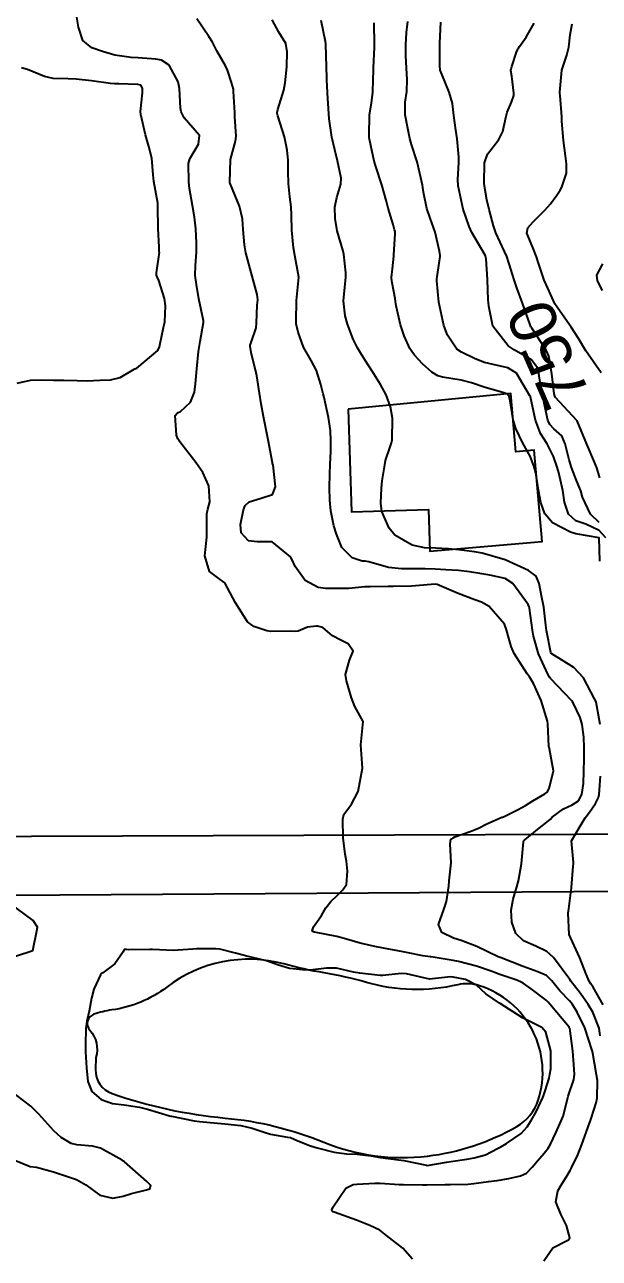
# Model space of a CAD drawing. Header units: metres. Extents: x 318500 to 325275, y 7408834 to 7428799.
# Drawn here: x 321390.7 to 321439.9, y 7409085.5 to 7409191.2 of the extents above; entities that cross this region are included whole.
import ezdxf
from ezdxf.enums import TextEntityAlignment as Align

# ---------------------------------------------------------------- set-up
doc = ezdxf.new("R2010")
doc.units = ezdxf.units.M
doc.header["$MEASUREMENT"] = 0
for name, color, linetype in [('Cotas', 45, 'Continuous'), ('Curvas de Nivel 1m', 11, 'Continuous'), ('Curvas de Nivel 5m', 15, 'Continuous'), ('Edificações', 30, 'Continuous'), ('Hidrografia', 140, 'Continuous'), ('Vias Secundárias', 230, 'Continuous')]:
    doc.layers.add(name, color=color, linetype=linetype)
doc.styles.add('ARIAL', font='arial.ttf')

msp = doc.modelspace()

# ---------------------------------------------------------------- linework, layer by layer
at = {"layer": 'Curvas de Nivel 1m', "flags": 128}
for points, elevation in [([(321423.95, 7409085.47), (321423.11, 7409086.41), (321421.73, 7409087.49), (321421.14, 7409087.93), (321420.31, 7409088.34), (321419.15, 7409088.8), (321417.24, 7409089.48), (321417.16, 7409089.51), (321417.07, 7409089.56), (321417.03, 7409089.69), (321417.16, 7409089.93), (321418.24, 7409091.54), (321418.86, 7409091.85), (321419.19, 7409091.89), (321420.73, 7409091.96), (321421.19, 7409091.96), (321422.8, 7409091.87), (321423.19, 7409091.86), (321424.81, 7409091.83), (321425.19, 7409091.82), (321426.76, 7409091.86), (321427.19, 7409091.87), (321428.71, 7409091.88), (321429.19, 7409091.93), (321430.45, 7409092.12), (321431.19, 7409092.21), (321432.19, 7409092.36), (321433.2, 7409092.59), (321433.71, 7409092.83), (321434.21, 7409093.33), (321434.66, 7409093.89), (321435.23, 7409094.53), (321435.58, 7409094.97), (321435.78, 7409095.31), (321436.22, 7409096.27), (321436.69, 7409097.3), (321436.84, 7409097.72), (321437.25, 7409099.29), (321437.26, 7409099.32), (321437.29, 7409099.42), (321437.76, 7409100.84), (321437.81, 7409101.28), (321437.79, 7409101.75), (321437.68, 7409103.28), (321437.41, 7409105.25), (321437.4, 7409105.29), (321437.37, 7409105.33), (321435.72, 7409107.32), (321435.57, 7409107.49), (321435.4, 7409107.66), (321434.11, 7409108.63), (321433.42, 7409109.1), (321433.26, 7409109.19), (321432.89, 7409109.35), (321431.43, 7409109.86), (321430.68, 7409110.13), (321429.44, 7409110.57), (321427.9, 7409110.95), (321427.44, 7409111.04), (321425.55, 7409111.35), (321425.45, 7409111.37), (321424.83, 7409111.46), (321423.45, 7409111.74), (321423.14, 7409111.8), (321421.46, 7409112.1), (321420.73, 7409112.24), (321419.46, 7409112.52), (321418.09, 7409112.93), (321417.47, 7409113.1), (321415.57, 7409113.49), (321415.48, 7409113.51), (321415.37, 7409113.58), (321415.48, 7409113.92), (321416.15, 7409114.91), (321416.54, 7409115.57), (321416.96, 7409116.11), (321417.52, 7409116.65), (321417.99, 7409117.09), (321418.3, 7409117.55), (321418.39, 7409118.71), (321418.29, 7409119.55), (321418.19, 7409120.17), (321418.02, 7409121.55), (321417.98, 7409123.17), (321418.06, 7409123.55), (321418.72, 7409124.44), (321419.31, 7409125.54), (321419.66, 7409127.53), (321419.52, 7409129.53), (321419.72, 7409131.53), (321419, 7409132.81), (321418.74, 7409133.54), (321418.3, 7409135.02), (321418.22, 7409135.55), (321418.55, 7409136.79), (321418.86, 7409137.54), (321418.44, 7409138.18), (321417.81, 7409138.5), (321417.11, 7409138.87), (321416.28, 7409139.58), (321415.82, 7409139.68), (321415.73, 7409139.68), (321414.97, 7409139.6), (321414.16, 7409139.26), (321413.82, 7409139.23), (321413.47, 7409139.27), (321411.82, 7409139.24), (321411.47, 7409139.3), (321410.36, 7409139.66), (321409.83, 7409140.06), (321408.8, 7409141.68), (321407.88, 7409143.42), (321407.49, 7409143.7), (321406.56, 7409144.38), (321406.18, 7409145.72), (321406.33, 7409147.31), (321406.33, 7409147.71), (321406.34, 7409149.33), (321406.42, 7409149.71), (321406.59, 7409150.34), (321406.5, 7409151.71), (321406, 7409152.86), (321405.4, 7409153.73), (321404.04, 7409155.48), (321403.85, 7409155.75), (321403.74, 7409156.05), (321403.62, 7409157.75), (321403.84, 7409157.97), (321404.07, 7409158.1), (321404.93, 7409158.88), (321405.27, 7409159.73), (321405.37, 7409160.46), (321405.49, 7409161.73), (321405.63, 7409163.22), (321405.71, 7409163.73), (321405.78, 7409164.09), (321406.05, 7409165.72), (321406.04, 7409165.85), (321405.66, 7409167.73), (321405.45, 7409168.97), (321405.33, 7409169.73), (321405.36, 7409170.6), (321405.46, 7409171.73), (321405.45, 7409172.54), (321405.4, 7409173.73), (321405.28, 7409174.73), (321405.1, 7409175.74), (321404.86, 7409177.2), (321404.81, 7409177.74), (321404.76, 7409179.33), (321404.88, 7409179.74), (321405.62, 7409180.98), (321405.7, 7409181.73), (321404.4, 7409183.25), (321404.14, 7409183.75), (321404.09, 7409184.08), (321404, 7409185.75), (321403.87, 7409186.33), (321403.1, 7409187.76), (321402.47, 7409188.18), (321401.97, 7409188.28), (321400.47, 7409188.38), (321399.86, 7409188.42), (321398.47, 7409188.63), (321397.4, 7409188.92), (321396.48, 7409189.24), (321395.71, 7409189.86), (321395.36, 7409191.02), (321395.22, 7409191.87)], 743), ([(321435.19, 7409085.32), (321435.98, 7409086.44), (321437.13, 7409087.04), (321437.3, 7409087.12), (321437.43, 7409087.29), (321437.15, 7409088.35), (321436.64, 7409089.3), (321436.23, 7409090.36), (321436.41, 7409091.3), (321436.69, 7409091.8), (321437.2, 7409092.62), (321437.45, 7409093.05), (321437.56, 7409093.28), (321438.1, 7409094.4), (321438.46, 7409095.27), (321439.1, 7409097.1), (321439.16, 7409097.26), (321439.18, 7409097.34), (321439.27, 7409097.6), (321439.68, 7409098.86), (321439.76, 7409099.26), (321439.78, 7409100.78), (321439.7, 7409101.26), (321439.36, 7409103.24), (321439.36, 7409103.26), (321439.34, 7409103.33), (321438.72, 7409105.27), (321438.04, 7409106.63), (321437.64, 7409107.29), (321437.54, 7409107.43), (321437.4, 7409107.59), (321436.56, 7409108.46), (321435.89, 7409109.31), (321435.43, 7409109.76), (321434.68, 7409110.08), (321433.44, 7409110.52), (321431.54, 7409111.28), (321431.45, 7409111.31), (321431.3, 7409111.37), (321429.46, 7409112.25), (321428.13, 7409112.75), (321427.47, 7409112.97), (321426.47, 7409113.44), (321426.18, 7409114.13), (321426.63, 7409115.43), (321426.85, 7409116.09), (321427.05, 7409117.43), (321427.09, 7409117.87), (321427.25, 7409119.42), (321427.19, 7409121.04), (321427.24, 7409121.43), (321427.43, 7409121.57), (321427.58, 7409121.63), (321428.89, 7409122.11), (321429.6, 7409122.4), (321430.25, 7409122.74), (321431.61, 7409123.32), (321431.65, 7409123.33), (321431.74, 7409123.37), (321432.99, 7409123.98), (321433.62, 7409124.33), (321434.25, 7409124.72), (321435.28, 7409125.32), (321435.48, 7409125.48), (321435.64, 7409125.78), (321436.02, 7409127.31), (321435.69, 7409129.19), (321435.64, 7409129.32), (321435.63, 7409129.38), (321435.53, 7409131.32), (321435.5, 7409131.55), (321434.98, 7409133.33), (321434.31, 7409134.79), (321433.96, 7409135.34), (321433.77, 7409135.62), (321432.66, 7409137.36), (321432.39, 7409137.94), (321432, 7409139.37), (321431.83, 7409139.87), (321430.52, 7409141.39), (321429.86, 7409141.76), (321429.3, 7409141.96), (321427.87, 7409142.5), (321426.07, 7409143.25), (321425.88, 7409143.28), (321424.21, 7409143.14), (321423.87, 7409143.13), (321422.29, 7409143.08), (321421.87, 7409143.08), (321420.33, 7409143.07), (321419.87, 7409143.05), (321418.49, 7409142.93), (321417.87, 7409142.91), (321416.54, 7409142.91), (321415.87, 7409143.01), (321414.75, 7409143.6), (321413.89, 7409144.8), (321413.66, 7409145.37), (321413.51, 7409145.62), (321411.92, 7409146.93), (321410.66, 7409146.92), (321409.92, 7409147), (321409.27, 7409147.68), (321409.21, 7409148.4), (321409.48, 7409149.67), (321409.62, 7409150.02), (321409.97, 7409150.34), (321410.99, 7409150.67), (321411.97, 7409150.97), (321412.21, 7409151.64), (321412.01, 7409153.48), (321411.97, 7409153.64), (321411.95, 7409153.7), (321411.6, 7409155.65), (321411.33, 7409156.93), (321411.18, 7409157.65), (321411, 7409158.73), (321410.86, 7409159.66), (321410.63, 7409161.14), (321410.52, 7409161.66), (321410.43, 7409161.97), (321410.13, 7409163.14), (321410.04, 7409163.67), (321410.06, 7409163.76), (321410.14, 7409163.99), (321410.56, 7409165.26), (321410.6, 7409165.66), (321410.66, 7409167.19), (321410.7, 7409167.66), (321410.66, 7409168.12), (321410.22, 7409169.67), (321409.68, 7409171.68), (321409.57, 7409172.37), (321409.46, 7409173.68), (321409.39, 7409174.58), (321409.14, 7409175.68), (321408.33, 7409177.62), (321408.3, 7409177.69), (321408.3, 7409177.72), (321408.36, 7409179.69), (321408.8, 7409181.26), (321408.84, 7409181.69), (321408.75, 7409183.34), (321408.74, 7409183.69), (321408.63, 7409185.49), (321408.61, 7409185.69), (321408.45, 7409186.28), (321408.1, 7409187.34), (321407.93, 7409187.7), (321407.2, 7409188.99), (321406.81, 7409189.72), (321406.5, 7409190.21), (321405.49, 7409191.74)], 744), ([(321440.01, 7409131.26), (321439.74, 7409132.86), (321439.67, 7409133.19), (321439.64, 7409133.26), (321439.54, 7409133.46), (321438.59, 7409135.28), (321437.78, 7409136.15), (321435.87, 7409137.32), (321435.83, 7409137.35), (321435.8, 7409137.43), (321435.42, 7409139.32), (321435.37, 7409139.79), (321435.21, 7409141.33), (321435.03, 7409142.16), (321434.79, 7409143.34), (321434.54, 7409143.99), (321433.89, 7409144.45), (321431.9, 7409145.37), (321429.91, 7409145.94), (321429.27, 7409146.05), (321427.91, 7409146.23), (321427.02, 7409146.33), (321425.91, 7409146.37), (321424.98, 7409146.4), (321423.92, 7409146.64), (321422.45, 7409147.5), (321421.94, 7409148.09), (321421.33, 7409149.52), (321421.24, 7409150.24), (321421.31, 7409151.52), (321421.36, 7409152.14), (321421.57, 7409153.51), (321421.65, 7409153.88), (321422.03, 7409155.05), (321422.16, 7409155.39), (321422.19, 7409155.51), (321422.2, 7409155.67), (321422.24, 7409157.51), (321422.07, 7409158.49), (321421.7, 7409159.51), (321421.22, 7409160.4), (321420.5, 7409161.53), (321420.13, 7409162.11), (321419.57, 7409162.98), (321419.24, 7409163.54), (321418.88, 7409164.28), (321418.39, 7409165.56), (321418.18, 7409166.29), (321418.04, 7409167.56), (321418.22, 7409169.32), (321418.24, 7409169.56), (321418.23, 7409169.96), (321418.06, 7409171.56), (321418.01, 7409171.81), (321417.51, 7409173.57), (321417.32, 7409174.61), (321417.3, 7409175.58), (321417.46, 7409176.43), (321417.82, 7409177.57), (321417.84, 7409178.07), (321417.54, 7409179.57), (321417.29, 7409180.5), (321417.03, 7409181.58), (321416.82, 7409183.17), (321416.79, 7409183.58), (321416.67, 7409185.35), (321416.66, 7409185.59), (321416.65, 7409185.79), (321416.59, 7409187.59), (321416.53, 7409189.55), (321416.52, 7409189.59), (321416.49, 7409189.78), (321416.13, 7409191.59)], 746), ([(321440, 7409145.27), (321439.94, 7409147.26), (321437.93, 7409147.61), (321437.48, 7409147.75), (321435.95, 7409148.55), (321435.28, 7409149.33), (321434.93, 7409150.3), (321434.75, 7409151.34), (321434.5, 7409152.84), (321434.38, 7409153.34), (321434.02, 7409154.27), (321433.39, 7409155.36), (321432.8, 7409156.62), (321432.56, 7409157.37), (321432.29, 7409159.17), (321432.23, 7409159.37), (321432.09, 7409159.56), (321431.78, 7409159.69), (321430.1, 7409160.16), (321429, 7409160.53), (321428.11, 7409160.76), (321426.53, 7409161.03), (321426.12, 7409161.15), (321425.62, 7409161.46), (321424.81, 7409162.16), (321424.13, 7409162.9), (321423.88, 7409163.23), (321423.73, 7409163.49), (321423.23, 7409164.57), (321422.91, 7409165.5), (321422.55, 7409167.14), (321422.5, 7409167.51), (321422.46, 7409167.76), (321422.22, 7409169.1), (321422.15, 7409169.51), (321422.15, 7409169.58), (321422.23, 7409170.32), (321422.36, 7409171.4), (321422.36, 7409171.51), (321422.47, 7409173.31), (321422.46, 7409173.51), (321422.42, 7409173.65), (321422.29, 7409174.1), (321421.88, 7409175.51), (321421.73, 7409176.09), (321421.32, 7409177.52), (321420.81, 7409179.07), (321420.67, 7409179.53), (321420.37, 7409180.88), (321420.27, 7409181.42), (321420.25, 7409181.53), (321420.24, 7409181.67), (321420.28, 7409183.53), (321420.29, 7409183.66), (321420.43, 7409184.53), (321420.55, 7409185.41), (321420.56, 7409185.53), (321420.62, 7409187.37), (321420.62, 7409187.53), (321420.71, 7409189.3), (321420.71, 7409189.53), (321420.66, 7409191.38)], 747), ([(321440.5, 7409147.26), (321439.94, 7409147.88), (321438.8, 7409148.42), (321437.95, 7409148.73), (321437.3, 7409149.3), (321436.97, 7409150.31), (321436.83, 7409151.31), (321436.47, 7409152.84), (321436.33, 7409153.32), (321436.02, 7409154.24), (321435.48, 7409155.33), (321434.92, 7409156.21), (321434.48, 7409157.34), (321434.09, 7409159.19), (321434.05, 7409159.35), (321434.01, 7409159.43), (321432.87, 7409161.36), (321432.12, 7409161.83), (321430.86, 7409162.12), (321430.13, 7409162.28), (321429.31, 7409162.59), (321428.14, 7409163.16), (321427.76, 7409163.43), (321426.96, 7409164.64), (321426.63, 7409165.45), (321426.2, 7409167.45), (321426.04, 7409169.28), (321426.04, 7409169.45), (321426.05, 7409169.63), (321426.24, 7409170.8), (321426.33, 7409171.37), (321426.33, 7409171.45), (321426.26, 7409171.83), (321425.89, 7409173.46), (321425.47, 7409174.64), (321425.19, 7409175.47), (321424.9, 7409176.89), (321424.8, 7409177.47), (321424.36, 7409179.48), (321423.86, 7409180.97), (321423.73, 7409181.49), (321423.56, 7409182.33), (321423.32, 7409183.5), (321423.33, 7409184.59), (321423.46, 7409185.49), (321423.48, 7409186.52), (321423.43, 7409187.5), (321423.38, 7409188.59), (321423.37, 7409189.5), (321423.45, 7409190.56), (321423.55, 7409191.49)], 748), ([(321439.95, 7409148.58), (321439.18, 7409149.28), (321438.52, 7409150.74), (321438.36, 7409151.29), (321437.99, 7409152.18), (321437.58, 7409153.3), (321437.37, 7409153.95), (321437.03, 7409155.31), (321436.74, 7409156), (321436.05, 7409156.61), (321435.7, 7409156.97), (321435.55, 7409157.33), (321435.39, 7409158.01), (321435.1, 7409159.33), (321434.88, 7409160.57), (321434.78, 7409161.34), (321434.64, 7409161.86), (321434.13, 7409162.5), (321432.65, 7409163.36), (321432.15, 7409163.7), (321430.84, 7409165.39), (321430.49, 7409167.1), (321430.47, 7409167.4), (321430.44, 7409167.63), (321430.38, 7409169.4), (321430.25, 7409171.16), (321430.21, 7409171.4), (321430.16, 7409171.49), (321429.02, 7409173.42), (321428.79, 7409173.93), (321428.3, 7409175.43), (321427.86, 7409177.43), (321427.82, 7409177.95), (321427.92, 7409179.43), (321427.92, 7409179.88), (321427.78, 7409181.44), (321427.65, 7409182.18), (321427.49, 7409183.44), (321427.38, 7409184.48), (321427.09, 7409185.44), (321426.46, 7409186.99), (321426.33, 7409187.32), (321426.31, 7409187.45), (321426.3, 7409187.62), (321426.29, 7409189.45), (321426.29, 7409189.65), (321426.38, 7409191.45)], 749), ([(321440.12, 7409161.41), (321438.8, 7409163.28), (321438.16, 7409164.33), (321437.55, 7409165.3), (321436.2, 7409167.22), (321436.14, 7409167.32), (321435.53, 7409168.65), (321435.24, 7409169.33), (321434.71, 7409170.88), (321434.56, 7409171.35), (321434.26, 7409172.14), (321433.75, 7409173.36), (321433.83, 7409173.81), (321434.29, 7409174.33), (321435.28, 7409175.34), (321435.76, 7409175.88), (321436.32, 7409176.61), (321436.6, 7409177.04), (321436.75, 7409177.31), (321437.15, 7409178.51), (321437.14, 7409179.31), (321437.04, 7409179.98), (321436.88, 7409181.31), (321436.75, 7409182.97), (321436.73, 7409183.32), (321436.59, 7409185.17), (321436.58, 7409185.32), (321436.58, 7409185.45), (321436.73, 7409187.32), (321437.17, 7409188.62), (321437.33, 7409189.31), (321437.45, 7409190.36), (321437.61, 7409191.3)], 751), ([(321390.1, 7409160.51), (321391.24, 7409160.78), (321392.1, 7409160.8), (321393.22, 7409160.77), (321394.1, 7409160.77), (321395.23, 7409160.73), (321396.1, 7409160.72), (321397.17, 7409160.77), (321398.1, 7409160.81), (321398.93, 7409160.99), (321400.12, 7409161.7), (321400.18, 7409161.73), (321400.35, 7409161.8), (321402.14, 7409163.3), (321402.29, 7409163.62), (321402.32, 7409163.77), (321402.64, 7409165.29), (321402.73, 7409165.76), (321402.81, 7409167.14), (321402.72, 7409167.76), (321402.22, 7409169.3), (321402.08, 7409169.63), (321402.04, 7409169.77), (321402.04, 7409169.96), (321402.25, 7409171.53), (321402.28, 7409171.74), (321402.27, 7409171.77), (321402.26, 7409172.16), (321402.18, 7409173.77), (321402.15, 7409175.62), (321402.15, 7409175.77), (321402.13, 7409175.94), (321401.81, 7409177.78), (321401.75, 7409178.36), (321401.63, 7409179.78), (321401.38, 7409180.8), (321401.09, 7409181.79), (321400.68, 7409183.52), (321400.66, 7409183.8), (321400.83, 7409185.4), (321400.83, 7409185.79), (321400.68, 7409186.04), (321400.44, 7409186.11), (321398.79, 7409186.17), (321398.44, 7409186.17), (321398.08, 7409186.19), (321396.45, 7409186.42), (321395.14, 7409186.56), (321394.45, 7409186.6), (321393.18, 7409186.63), (321392.45, 7409186.79), (321390.98, 7409187.4), (321390.46, 7409187.54)], 742), ([(321440.21, 7409168.45), (321439.8, 7409169.27), (321439.74, 7409169.76), (321440.24, 7409170.73)], 752), ([(321440.29, 7409107.25), (321439.41, 7409108.75), (321439.21, 7409109.06), (321439.08, 7409109.27), (321438.81, 7409109.89), (321438.27, 7409111.28), (321437.48, 7409113.02), (321437.37, 7409113.29), (321437.29, 7409115.09), (321437.31, 7409115.29), (321437.33, 7409115.47), (321437.52, 7409116.85), (321437.57, 7409117.25), (321437.58, 7409117.29), (321437.72, 7409119.13), (321437.73, 7409119.29), (321437.73, 7409119.45), (321437.58, 7409121.29), (321438.32, 7409122.56), (321438.74, 7409123.27), (321439.11, 7409123.77), (321439.63, 7409124.51), (321439.89, 7409125), (321439.95, 7409125.26), (321440.06, 7409126.85)], 746), ([(321389.94, 7409111.42), (321391.45, 7409111.9), (321391.77, 7409113.59), (321391.85, 7409113.9), (321391.48, 7409114.48), (321389.5, 7409115.93)], 742), ([(321389.95, 7409093.92), (321391.2, 7409093.39), (321391.76, 7409093.33), (321393.2, 7409092.94), (321394.57, 7409092.48), (321395.19, 7409092.28), (321395.99, 7409091.84), (321397.17, 7409090.93), (321398.28, 7409090.69), (321399.17, 7409090.85), (321399.88, 7409091.08), (321401.17, 7409091.4), (321401.45, 7409091.49), (321401.53, 7409091.76), (321401.19, 7409092.12), (321399.28, 7409093.8), (321399.25, 7409093.83), (321399.21, 7409093.86), (321399.09, 7409093.93), (321397.22, 7409094.97), (321396.55, 7409095.15), (321395.22, 7409095.25), (321394.73, 7409095.36), (321393.87, 7409095.87), (321393.24, 7409096.46), (321391.94, 7409097.89), (321391.27, 7409098.56), (321389.47, 7409099.93)], 742)]:
    msp.add_lwpolyline(points, dxfattribs=dict(at, elevation=elevation))
at = {"layer": 'Curvas de Nivel 1m', "elevation": 742, "flags": 128}
msp.add_lwpolyline([(321427.42, 7409109.63), (321427.2, 7409109.64), (321425.42, 7409109.45), (321423.43, 7409109.91), (321422.97, 7409109.94), (321421.42, 7409109.76), (321421.17, 7409109.75), (321419.43, 7409109.95), (321418.91, 7409110.05), (321417.43, 7409110.38), (321416.6, 7409110.4), (321415.43, 7409110.24), (321414.81, 7409110.21), (321413.43, 7409110.35), (321412.38, 7409110.68), (321411.44, 7409111.03), (321409.65, 7409111.46), (321409.45, 7409111.5), (321408.79, 7409111.67), (321407.45, 7409112.01), (321407.1, 7409112.05), (321405.45, 7409112.05), (321405.15, 7409112.03), (321403.45, 7409111.9), (321401.68, 7409111.99), (321401.45, 7409112), (321399.62, 7409111.96), (321399.45, 7409111.99), (321399.27, 7409111.98), (321399.17, 7409111.8), (321398.47, 7409110.77), (321397.42, 7409110), (321397.31, 7409109.93), (321397.24, 7409109.82), (321396.65, 7409108.58), (321396.47, 7409107.83), (321396.26, 7409106.72), (321396.05, 7409105.84), (321395.98, 7409105.22), (321395.94, 7409103.84), (321395.96, 7409103.21), (321396.03, 7409101.84), (321396.14, 7409100.68), (321396.5, 7409099.83), (321397.28, 7409099.14), (321398.27, 7409098.81), (321399.27, 7409098.68), (321400.57, 7409098.48), (321401.27, 7409098.31), (321403.15, 7409097.74), (321403.26, 7409097.71), (321403.3, 7409097.7), (321405.25, 7409097.32), (321405.71, 7409097.26), (321407.25, 7409097.1), (321407.88, 7409097.05), (321409.25, 7409096.9), (321410.22, 7409096.67), (321411.24, 7409096.34), (321411.79, 7409096.18), (321413.24, 7409095.92), (321413.5, 7409095.87), (321414.13, 7409095.6), (321415.23, 7409095.16), (321415.8, 7409095.01), (321417.23, 7409094.64), (321418.29, 7409094.48), (321419.22, 7409094.45), (321420.41, 7409094.32), (321421.22, 7409094.17), (321422.74, 7409093.96), (321423.22, 7409093.9), (321425.16, 7409093.5), (321425.21, 7409093.49), (321426.86, 7409093.78), (321427.22, 7409093.82), (321428.6, 7409094.02), (321429.22, 7409094.14), (321430.21, 7409094.41), (321431.23, 7409094.93), (321431.51, 7409095.09), (321432.01, 7409095.36), (321433.25, 7409096.23), (321433.78, 7409096.81), (321434.11, 7409097.33), (321434.53, 7409098.07), (321435.11, 7409099.32), (321435.16, 7409099.46), (321435.3, 7409099.88), (321435.65, 7409100.98), (321435.72, 7409101.31), (321435.79, 7409101.77), (321435.8, 7409103.31), (321435.36, 7409104.91), (321435.02, 7409105.32), (321433.38, 7409106.15), (321431.46, 7409107.37), (321431.42, 7409107.39), (321431.4, 7409107.4), (321430.22, 7409108.2), (321429.42, 7409108.94), (321428.5, 7409109.41)], close=True, dxfattribs=at)
at = {"layer": 'Curvas de Nivel 5m', "flags": 128}
for points, elevation in [([(321440.02, 7409104.59), (321439.95, 7409105.25), (321439.39, 7409106.61), (321439, 7409107.27), (321438.35, 7409108.22), (321437.51, 7409109.29), (321437.42, 7409109.41), (321436.03, 7409111.31), (321435.46, 7409111.81), (321434.51, 7409112.28), (321433.47, 7409112.72), (321432.8, 7409113.35), (321432.46, 7409114.33), (321432.41, 7409115.36), (321432.56, 7409116.31), (321432.89, 7409117.35), (321433.03, 7409117.86), (321433.28, 7409119.34), (321433.45, 7409121.21), (321433.48, 7409121.34), (321433.54, 7409121.38), (321433.58, 7409121.4), (321434.66, 7409122.26), (321435.61, 7409123.02), (321435.76, 7409123.16), (321435.91, 7409123.32), (321436.87, 7409124.05), (321437.63, 7409124.39), (321438.18, 7409124.74), (321438.45, 7409125.28), (321438.58, 7409126.2), (321438.63, 7409127.28), (321438.65, 7409128.3), (321438.66, 7409129.28), (321438.61, 7409130.18), (321438.48, 7409131.28), (321438.32, 7409131.88), (321437.74, 7409133.07), (321437.66, 7409133.21), (321437.59, 7409133.29), (321435.77, 7409135.2), (321435.68, 7409135.32), (321435.56, 7409135.53), (321434.74, 7409137.33), (321434.31, 7409138.84), (321434.23, 7409139.34), (321433.96, 7409141.24), (321433.93, 7409141.35), (321433.85, 7409141.54), (321432.54, 7409143.36), (321431.88, 7409143.78), (321430.57, 7409144.07), (321429.89, 7409144.17), (321428.83, 7409144.36), (321427.89, 7409144.45), (321426.81, 7409144.52), (321425.89, 7409144.58), (321425.04, 7409144.61), (321423.89, 7409144.61), (321423, 7409144.6), (321421.89, 7409144.72), (321420.21, 7409145.21), (321419.9, 7409145.27), (321419.64, 7409145.27), (321418.79, 7409145.55), (321417.91, 7409146.42), (321417.43, 7409147.57), (321417.22, 7409148.29), (321416.96, 7409149.57), (321416.88, 7409150.49), (321416.84, 7409151.58), (321416.86, 7409152.71), (321416.91, 7409153.58), (321416.95, 7409154.65), (321416.97, 7409155.58), (321416.92, 7409156.45), (321416.75, 7409157.58), (321416.39, 7409159.29), (321416.31, 7409159.59), (321416.1, 7409160.41), (321415.72, 7409161.59), (321415.26, 7409162.47), (321414.63, 7409163.61), (321414.16, 7409164.87), (321414, 7409165.61), (321413.99, 7409165.8), (321414.01, 7409167.61), (321414.22, 7409169.61), (321413.85, 7409171.62), (321413.77, 7409172.11), (321413.62, 7409173.62), (321413.58, 7409174.91), (321413.55, 7409175.62), (321413.45, 7409176.49), (321413.34, 7409177.62), (321413.31, 7409178.66), (321413.3, 7409179.63), (321413.23, 7409180.49), (321412.98, 7409181.63), (321412.41, 7409183.42), (321412.35, 7409183.64), (321412.35, 7409183.71), (321412.41, 7409183.96), (321412.81, 7409185.26), (321412.93, 7409185.63), (321413.06, 7409186.24), (321413.19, 7409187.63), (321413.22, 7409188.89), (321413.09, 7409189.63), (321412.5, 7409190.6), (321411.93, 7409191.65)], 745), ([(321440, 7409152.41), (321439.75, 7409153.27), (321439.55, 7409153.74), (321438.87, 7409155.28), (321438.06, 7409157.29), (321436.17, 7409159.32), (321436.09, 7409159.6), (321435.88, 7409161.32), (321435.62, 7409162.82), (321435.4, 7409163.33), (321434.17, 7409165.23), (321434.09, 7409165.35), (321434.03, 7409165.5), (321433.37, 7409167.36), (321432.89, 7409168.69), (321432.65, 7409169.37), (321432.24, 7409170.73), (321432.04, 7409171.37), (321431.84, 7409171.79), (321431.08, 7409173.39), (321430.89, 7409174), (321430.53, 7409175.4), (321430.31, 7409176.23), (321430.12, 7409177.4), (321430.09, 7409177.64), (321430.13, 7409179.4), (321430.37, 7409180.13), (321431.34, 7409181.39), (321431.69, 7409182.09), (321431.96, 7409183.38), (321432.05, 7409183.74), (321432.43, 7409184.58), (321432.63, 7409185.17), (321432.63, 7409185.37), (321432.45, 7409186.83), (321432.38, 7409187.29), (321432.38, 7409187.37), (321432.4, 7409187.43), (321432.46, 7409187.65), (321432.89, 7409188.96), (321433.11, 7409189.36), (321433.69, 7409190.17), (321434.38, 7409191.35)], 750)]:
    msp.add_lwpolyline(points, dxfattribs=dict(at, elevation=elevation))
at = {"layer": 'Edificações'}
msp.add_lwpolyline([(321418.44, 7409158.29), (321418.74, 7409149.48), (321425.32, 7409149.7), (321425.44, 7409146.12), (321435.06, 7409146.96), (321434.38, 7409154.76), (321432.81, 7409154.62), (321432.38, 7409159.62)], close=True, dxfattribs=at)
at = {"layer": 'Hidrografia'}
msp.add_lwpolyline([(321396.84, 7409102.73), (321396.81, 7409101.71, 0.329367), (321398.22, 7409099.65, 0.060331), (321407.9, 7409097.55, -0.073472), (321416.35, 7409095.49, 0.126947), (321425.23, 7409094.29, 0.10022), (321432.88, 7409096.82, 0.186682), (321434.72, 7409099.08, 0.415483), (321429.69, 7409108.89, 0.135625), (321427.84, 7409108.97, -0.128541), (321420, 7409109.17, 0.029762), (321416.38, 7409109.99, -0.026259), (321412.93, 7409110.75, 0.235392), (321402.91, 7409108.77, -0.131549), (321398.2, 7409106.81, 0.049765), (321396.67, 7409106.44, 0.536556), (321396.31, 7409105.08, -0.260976)], format="xyb", close=True, dxfattribs=at)
at = {"layer": 'Vias Secundárias', "flags": 128}
msp.add_lwpolyline([(321376.14, 7409116.56), (321450.93, 7409117.06), (321484.63, 7409117.34), (321484.59, 7409122.01), (321375.78, 7409121.61)], dxfattribs=at)

# ---------------------------------------------------------------- texts
at = {"layer": 'Cotas', "style": 'ARIAL'}
msp.add_text('750', height=4, rotation=113.5354, dxfattribs=at).set_placement((321435.54, 7409162.96, 750), align=Align.MIDDLE_CENTER)

doc.saveas('drawing.dxf')
